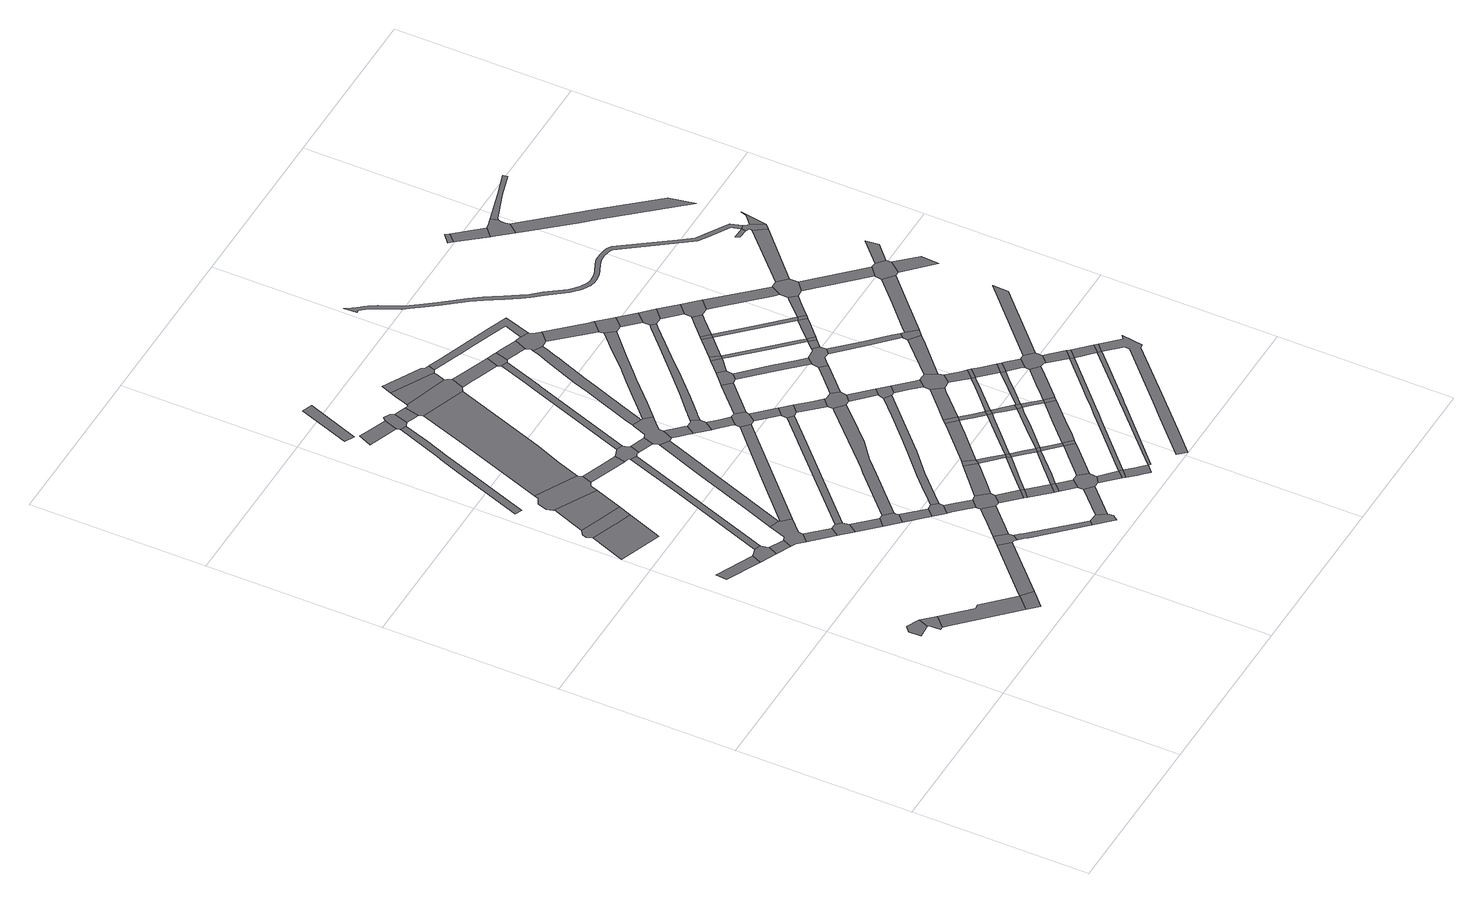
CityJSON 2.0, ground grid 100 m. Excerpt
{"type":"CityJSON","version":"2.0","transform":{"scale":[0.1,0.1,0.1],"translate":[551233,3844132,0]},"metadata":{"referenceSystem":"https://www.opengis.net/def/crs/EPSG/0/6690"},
"CityObjects":{
"road1":{"type":"Road","attributes":{"RoadStructureAttribute.sectionType":"1"},"geometry":[{"type":"MultiSurface","lod":"1","boundaries":[[[0,1,2,3,4]]]}]},
"road2":{"type":"Road","geometry":[{"type":"MultiSurface","lod":"1","boundaries":[[[4,3,5,6,7,8,9]]]}]},
"road3":{"type":"Road","attributes":{"RoadStructureAttribute.sectionType":"1"},"geometry":[{"type":"MultiSurface","lod":"1","boundaries":[[[10,11,9,8,12,13,14]]]}]},
"road4":{"type":"Road","attributes":{"RoadStructureAttribute.sectionType":"1"},"geometry":[{"type":"MultiSurface","lod":"1","boundaries":[[[15,16,17,18,19]]]}]},
"road5":{"type":"Road","geometry":[{"type":"MultiSurface","lod":"1","boundaries":[[[14,13,20,21,22]]]}]},
"road6":{"type":"Road","attributes":{"RoadStructureAttribute.sectionType":"1"},"geometry":[{"type":"MultiSurface","lod":"1","boundaries":[[[23,24,25,26,27,28,29,30]]]}]},
"road7":{"type":"Road","geometry":[{"type":"MultiSurface","lod":"1","boundaries":[[[31,32,33,19,18,34,35,36,37,38]]]}]},
"road8":{"type":"Road","attributes":{"RoadStructureAttribute.sectionType":"1"},"geometry":[{"type":"MultiSurface","lod":"1","boundaries":[[[35,34,39,40]]]}]},
"road9":{"type":"Road","geometry":[{"type":"MultiSurface","lod":"1","boundaries":[[[41,42,43,44,45,46,47,25,24,23,30,48]]]}]},
"road10":{"type":"Road","attributes":{"RoadStructureAttribute.sectionType":"1"},"geometry":[{"type":"MultiSurface","lod":"1","boundaries":[[[49,50,51,14,22,52,53]]]}]},
"road11":{"type":"Road","attributes":{"RoadStructureAttribute.sectionType":"1"},"geometry":[{"type":"MultiSurface","lod":"1","boundaries":[[[54,55,43,42,41,48,56]]]}]},
"road12":{"type":"Road","geometry":[{"type":"MultiSurface","lod":"1","boundaries":[[[57,58,40,39,59,60,61,62,63,64,65,66]]]}]},
"road13":{"type":"Road","attributes":{"RoadStructureAttribute.sectionType":"1"},"geometry":[{"type":"MultiSurface","lod":"1","boundaries":[[[61,60,67,68,69]]]}]},
"road14":{"type":"Road","geometry":[{"type":"MultiSurface","lod":"1","boundaries":[[[70,69,68,71,72,73,74,75]]]}]},
"road15":{"type":"Road","geometry":[{"type":"MultiSurface","lod":"1","boundaries":[[[76,77,78,79,80,81,54,56,82,83,84,85]]]}]},
"road16":{"type":"Road","attributes":{"RoadStructureAttribute.sectionType":"1"},"geometry":[{"type":"MultiSurface","lod":"1","boundaries":[[[72,71,86,87]]]}]},
"road17":{"type":"Road","attributes":{"RoadStructureAttribute.sectionType":"1"},"geometry":[{"type":"MultiSurface","lod":"1","boundaries":[[[88,89,31,38,90,91]]]}]},
"road18":{"type":"Road","geometry":[{"type":"MultiSurface","lod":"1","boundaries":[[[92,49,53,93,94,95,96,97]]]}]},
"road19":{"type":"Road","attributes":{"RoadStructureAttribute.sectionType":"1"},"geometry":[{"type":"MultiSurface","lod":"1","boundaries":[[[98,99,100,101,102,103,104,105,106,107]]]}]},
"road20":{"type":"Road","geometry":[{"type":"MultiSurface","lod":"1","boundaries":[[[87,86,108,109,110,111,112]]]}]},
"road21":{"type":"Road","attributes":{"RoadStructureAttribute.sectionType":"1"},"geometry":[{"type":"MultiSurface","lod":"1","boundaries":[[[109,108,113,114]]]}]},
"road22":{"type":"Road","attributes":{"RoadStructureAttribute.sectionType":"1"},"geometry":[{"type":"MultiSurface","lod":"1","boundaries":[[[115,116,117,95,94,118,119,120,121,122]]]}]},
"road23":{"type":"Road","attributes":{"RoadStructureAttribute.sectionType":"1"},"geometry":[{"type":"MultiSurface","lod":"1","boundaries":[[[123,124,125,92,97,126,127]]]}]},
"road24":{"type":"Road","attributes":{"RoadStructureAttribute.sectionType":"1"},"geometry":[{"type":"MultiSurface","lod":"1","boundaries":[[[128,84,83,129,130,131]]]}]},
"road25":{"type":"Road","attributes":{"RoadStructureAttribute.sectionType":"1"},"geometry":[{"type":"MultiSurface","lod":"1","boundaries":[[[132,133,134,135,57,66,136,137,138,139]]]}]},
"road26":{"type":"Road","geometry":[{"type":"MultiSurface","lod":"1","boundaries":[[[140,114,113,141,142,143,144]]]}]},
"road27":{"type":"Road","attributes":{"RoadStructureAttribute.sectionType":"1"},"geometry":[{"type":"MultiSurface","lod":"1","boundaries":[[[145,146,147,148,149]]]}]},
"road28":{"type":"Road","attributes":{"RoadStructureAttribute.sectionType":"1"},"geometry":[{"type":"MultiSurface","lod":"1","boundaries":[[[150,151,143,142,152,153,154,155]]]}]},
"road29":{"type":"Road","attributes":{"RoadStructureAttribute.sectionType":"1"},"geometry":[{"type":"MultiSurface","lod":"1","boundaries":[[[156,157,158,159,160,161]]]}]},
"road30":{"type":"Road","geometry":[{"type":"MultiSurface","lod":"1","boundaries":[[[162,163,164,165,76,85,166,167,168,169]]]}]},
"road31":{"type":"Road","geometry":[{"type":"MultiSurface","lod":"1","boundaries":[[[122,121,170,171,172,173]]]}]},
"road32":{"type":"Road","geometry":[{"type":"MultiSurface","lod":"1","boundaries":[[[174,155,154,175,123,127,176,177,178,179]]]}]},
"road33":{"type":"Road","attributes":{"RoadStructureAttribute.sectionType":"1"},"geometry":[{"type":"MultiSurface","lod":"1","boundaries":[[[180,181,65,64,182,183,184]]]}]},
"road34":{"type":"Road","geometry":[{"type":"MultiSurface","lod":"1","boundaries":[[[185,186,187,131,130,188,189,190,191,88,91,192,193,194,195,196,197,198,199]]]}]},
"road35":{"type":"Road","geometry":[{"type":"MultiSurface","lod":"1","boundaries":[[[200,201,149,148,202,98,107,203,204,205,206]]]}]},
"road36":{"type":"Road","attributes":{"RoadStructureAttribute.sectionType":"1"},"geometry":[{"type":"MultiSurface","lod":"1","boundaries":[[[177,176,207,208,209]]]}]},
"road37":{"type":"Road","attributes":{"RoadStructureAttribute.sectionType":"1"},"geometry":[{"type":"MultiSurface","lod":"1","boundaries":[[[210,211,212,75,74,213,214]]]}]},
"road38":{"type":"Road","attributes":{"RoadStructureAttribute.sectionType":"1"},"geometry":[{"type":"MultiSurface","lod":"1","boundaries":[[[196,195,215,216]]]}]},
"road39":{"type":"Road","geometry":[{"type":"MultiSurface","lod":"1","boundaries":[[[209,208,207,217,218,219]]]}]},
"road40":{"type":"Road","attributes":{"RoadStructureAttribute.sectionType":"1"},"geometry":[{"type":"MultiSurface","lod":"1","boundaries":[[[205,204,220,221,222]]]}]},
"road41":{"type":"Road","attributes":{"RoadStructureAttribute.sectionType":"1"},"geometry":[{"type":"MultiSurface","lod":"1","boundaries":[[[223,173,172,224]]]}]},
"road42":{"type":"Road","attributes":{"RoadStructureAttribute.sectionType":"1"},"geometry":[{"type":"MultiSurface","lod":"1","boundaries":[[[219,218,217,225,226,227]]]}]},
"road43":{"type":"Road","attributes":{"RoadStructureAttribute.sectionType":"1"},"geometry":[{"type":"MultiSurface","lod":"1","boundaries":[[[228,174,179,229,230,231,232]]]}]},
"road44":{"type":"Road","geometry":[{"type":"MultiSurface","lod":"1","boundaries":[[[227,226,225,233,234,235]]]}]},
"road45":{"type":"Road","attributes":{"RoadStructureAttribute.sectionType":"1"},"geometry":[{"type":"MultiSurface","lod":"1","boundaries":[[[236,235,234,233,237,238]]]}]},
"road46":{"type":"Road","attributes":{"RoadStructureAttribute.sectionType":"1"},"geometry":[{"type":"MultiSurface","lod":"1","boundaries":[[[239,240,241,242,243,112,111,244,245,246,247,248]]]}]},
"road47":{"type":"Road","geometry":[{"type":"MultiSurface","lod":"1","boundaries":[[[249,250,251,252,253,216,215,254,132,139,255,256,257,258,259,260,261,262,263]]]}]},
"road48":{"type":"Road","attributes":{"RoadStructureAttribute.sectionType":"1"},"geometry":[{"type":"MultiSurface","lod":"1","boundaries":[[[264,265,266,257,256,267,268,269,270,271]]]}]},
"road49":{"type":"Road","attributes":{"RoadStructureAttribute.sectionType":"1"},"geometry":[{"type":"MultiSurface","lod":"1","boundaries":[[[272,273,274,209,219,275,276,277]]]}]},
"road50":{"type":"Road","geometry":[{"type":"MultiSurface","lod":"1","boundaries":[[[278,279,238,237,223,224,280,281,282,283,284,285,286]]]}]},
"road51":{"type":"Road","geometry":[{"type":"MultiSurface","lod":"1","boundaries":[[[287,288,222,221,162,169,289,290,291,292,293,294]]]}]},
"road52":{"type":"Road","geometry":[{"type":"MultiSurface","lod":"1","boundaries":[[[295,228,232,296]]]}]},
"road53":{"type":"Road","geometry":[{"type":"MultiSurface","lod":"1","boundaries":[[[297,298,299,271,270,300,301,302,303,304,305]]]}]},
"road54":{"type":"Road","attributes":{"RoadStructureAttribute.sectionType":"1"},"geometry":[{"type":"MultiSurface","lod":"1","boundaries":[[[283,282,306,307,308]]]}]},
"road55":{"type":"Road","attributes":{"RoadStructureAttribute.sectionType":"1"},"geometry":[{"type":"MultiSurface","lod":"1","boundaries":[[[309,310,311,312,227,235,313,314,315,316]]]}]},
"road56":{"type":"Road","attributes":{"RoadStructureAttribute.sectionType":"1"},"geometry":[{"type":"MultiSurface","lod":"1","boundaries":[[[317,318,319,320,321,322,323,140,144,324,325,326,327,328,329]]]}]},
"road57":{"type":"Road","attributes":{"RoadStructureAttribute.sectionType":"1"},"geometry":[{"type":"MultiSurface","lod":"1","boundaries":[[[330,331,332,287,294,333,334,335]]]}]},
"road58":{"type":"Road","attributes":{"RoadStructureAttribute.sectionType":"1"},"geometry":[{"type":"MultiSurface","lod":"1","boundaries":[[[336,337,338,185,199,339,340,341]]]}]},
"road59":{"type":"Road","attributes":{"RoadStructureAttribute.sectionType":"1"},"geometry":[{"type":"MultiSurface","lod":"1","boundaries":[[[342,296,232,343,344,272,345]]]}]},
"road60":{"type":"Road","attributes":{"RoadStructureAttribute.sectionType":"1"},"geometry":[{"type":"MultiSurface","lod":"1","boundaries":[[[346,302,301,347,348,349,350]]]}]},
"road61":{"type":"Road","geometry":[{"type":"MultiSurface","lod":"1","boundaries":[[[308,307,351,352]]]}]},
"road62":{"type":"Road","geometry":[{"type":"MultiSurface","lod":"1","boundaries":[[[345,272,277,353]]]}]},
"road63":{"type":"Road","geometry":[{"type":"MultiSurface","lod":"1","boundaries":[[[354,330,335,355,356,357,358]]]}]},
"road64":{"type":"Road","attributes":{"RoadStructureAttribute.sectionType":"1"},"geometry":[{"type":"MultiSurface","lod":"1","boundaries":[[[359,360,352,351,361,362,363,364]]]}]},
"road65":{"type":"Road","geometry":[{"type":"MultiSurface","lod":"1","boundaries":[[[350,349,365,180,184,366,367,368,369]]]}]},
"road66":{"type":"Road","attributes":{"RoadStructureAttribute.sectionType":"1"},"geometry":[{"type":"MultiSurface","lod":"1","boundaries":[[[370,371,372,373,278,286,374,375]]]}]},
"road67":{"type":"Road","attributes":{"RoadStructureAttribute.sectionType":"1"},"geometry":[{"type":"MultiSurface","lod":"1","boundaries":[[[376,353,277,377,309,378]]]}]},
"road68":{"type":"Road","attributes":{"RoadStructureAttribute.sectionType":"1"},"geometry":[{"type":"MultiSurface","lod":"1","boundaries":[[[379,380,381,295,296,382,383,384]]]}]},
"road69":{"type":"Road","geometry":[{"type":"MultiSurface","lod":"1","boundaries":[[[378,309,316,385]]]}]},
"road70":{"type":"Road","attributes":{"RoadStructureAttribute.sectionType":"1"},"geometry":[{"type":"MultiSurface","lod":"1","boundaries":[[[367,366,386,387,388]]]}]},
"road71":{"type":"Road","attributes":{"RoadStructureAttribute.sectionType":"1"},"geometry":[{"type":"MultiSurface","lod":"1","boundaries":[[[389,385,316,390,370,391]]]}]},
"road72":{"type":"Road","attributes":{"RoadStructureAttribute.sectionType":"1"},"geometry":[{"type":"MultiSurface","lod":"1","boundaries":[[[392,393,291,290,394,395,396,397,398]]]}]},
"road73":{"type":"Road","attributes":{"RoadStructureAttribute.sectionType":"1"},"geometry":[{"type":"MultiSurface","lod":"1","boundaries":[[[399,400,401,402,403,404,405,249,263,406,407,408,409,410,411,412,413]]]}]},
"road74":{"type":"Road","geometry":[{"type":"MultiSurface","lod":"1","boundaries":[[[414,388,387,210,214,415,416]]]}]},
"road75":{"type":"Road","geometry":[{"type":"MultiSurface","lod":"1","boundaries":[[[391,370,375,417]]]}]},
"road76":{"type":"Road","attributes":{"RoadStructureAttribute.sectionType":"1"},"geometry":[{"type":"MultiSurface","lod":"1","boundaries":[[[418,419,345,353,420,421,422,423]]]}]},
"road77":{"type":"Road","attributes":{"RoadStructureAttribute.sectionType":"1"},"geometry":[{"type":"MultiSurface","lod":"1","boundaries":[[[424,369,368,425,426]]]}]},
"road78":{"type":"Road","attributes":{"RoadStructureAttribute.sectionType":"1"},"geometry":[{"type":"MultiSurface","lod":"1","boundaries":[[[427,416,415,428,429,430]]]}]},
"road79":{"type":"Road","geometry":[{"type":"MultiSurface","lod":"1","boundaries":[[[431,379,384,432]]]}]},
"road80":{"type":"Road","attributes":{"RoadStructureAttribute.sectionType":"1"},"geometry":[{"type":"MultiSurface","lod":"1","boundaries":[[[433,434,435,378,385,436,437,438]]]}]},
"road81":{"type":"Road","geometry":[{"type":"MultiSurface","lod":"1","boundaries":[[[439,440,398,397,336,341,441,442]]]}]},
"road82":{"type":"Road","attributes":{"RoadStructureAttribute.sectionType":"1"},"geometry":[{"type":"MultiSurface","lod":"1","boundaries":[[[443,444,445,446,447,448,449,450,451,262,261,452,453,454,455,456,457,458,459]]]}]},
"road83":{"type":"Road","geometry":[{"type":"MultiSurface","lod":"1","boundaries":[[[460,430,429,239,248,461,462,463,464,465]]]}]},
"road84":{"type":"Road","attributes":{"RoadStructureAttribute.sectionType":"1"},"geometry":[{"type":"MultiSurface","lod":"1","boundaries":[[[466,432,384,467,418,468]]]}]},
"road85":{"type":"Road","attributes":{"RoadStructureAttribute.sectionType":"1"},"geometry":[{"type":"MultiSurface","lod":"1","boundaries":[[[469,470,391,417,471,472,473,474]]]}]},
"road86":{"type":"Road","geometry":[{"type":"MultiSurface","lod":"1","boundaries":[[[468,418,423,475,476]]]}]},
"road87":{"type":"Road","attributes":{"RoadStructureAttribute.sectionType":"1"},"geometry":[{"type":"MultiSurface","lod":"1","boundaries":[[[477,478,479,480,481,482,483,484,485,486,297,305,487,488,489,490,491,492,493,494,495]]]}]},
"road88":{"type":"Road","attributes":{"RoadStructureAttribute.sectionType":"1"},"geometry":[{"type":"MultiSurface","lod":"1","boundaries":[[[496,497,498,499,500,501,356,355,502,503,504,505,506,507,508,509,510]]]}]},
"road89":{"type":"Road","geometry":[{"type":"MultiSurface","lod":"1","boundaries":[[[511,512,424,426,513,514,515]]]}]},
"road90":{"type":"Road","attributes":{"RoadStructureAttribute.sectionType":"1"},"geometry":[{"type":"MultiSurface","lod":"1","boundaries":[[[463,462,516,517]]]}]},
"road91":{"type":"Road","attributes":{"RoadStructureAttribute.sectionType":"1"},"geometry":[{"type":"MultiSurface","lod":"1","boundaries":[[[518,442,441,519,520,521,522,523]]]}]},
"road92":{"type":"Road","attributes":{"RoadStructureAttribute.sectionType":"1"},"geometry":[{"type":"MultiSurface","lod":"1","boundaries":[[[524,525,431,432,526,527]]]}]},
"road93":{"type":"Road","attributes":{"RoadStructureAttribute.sectionType":"1"},"geometry":[{"type":"MultiSurface","lod":"1","boundaries":[[[528,475,423,529,433,530]]]}]},
"road94":{"type":"Road","geometry":[{"type":"MultiSurface","lod":"1","boundaries":[[[517,516,317,329,531,532]]]}]},
"road95":{"type":"Road","geometry":[{"type":"MultiSurface","lod":"1","boundaries":[[[530,433,438,533,534]]]}]},
"road96":{"type":"Road","attributes":{"RoadStructureAttribute.sectionType":"1"},"geometry":[{"type":"MultiSurface","lod":"1","boundaries":[[[535,536,537,538,539,540,308,352,541,542,543,544,545,546]]]}]},
"road97":{"type":"Road","attributes":{"RoadStructureAttribute.sectionType":"1"},"geometry":[{"type":"MultiSurface","lod":"1","boundaries":[[[547,511,515,548]]]}]},
"road98":{"type":"Road","attributes":{"RoadStructureAttribute.sectionType":"1"},"geometry":[{"type":"MultiSurface","lod":"1","boundaries":[[[549,550,465,464,551,552]]]}]},
"road99":{"type":"Road","attributes":{"RoadStructureAttribute.sectionType":"1"},"geometry":[{"type":"MultiSurface","lod":"1","boundaries":[[[553,533,438,554,469,555]]]}]},
"road100":{"type":"Road","geometry":[{"type":"MultiSurface","lod":"1","boundaries":[[[556,523,522,557,399,413,558,559,560,561,562,510,509]]]}]},
"road101":{"type":"Road","attributes":{"RoadStructureAttribute.sectionType":"1"},"geometry":[{"type":"MultiSurface","lod":"1","boundaries":[[[563,564,532,531,565,566,567]]]}]},
"road102":{"type":"Road","attributes":{"RoadStructureAttribute.sectionType":"1"},"geometry":[{"type":"MultiSurface","lod":"1","boundaries":[[[568,569,514,513,570,571,572]]]}]},
"road103":{"type":"Road","attributes":{"RoadStructureAttribute.sectionType":"1"},"geometry":[{"type":"MultiSurface","lod":"1","boundaries":[[[573,574,575,476,475,576,577,578,579]]]}]},
"road104":{"type":"Road","geometry":[{"type":"MultiSurface","lod":"1","boundaries":[[[580,547,548,581]]]}]},
"road105":{"type":"Road","geometry":[{"type":"MultiSurface","lod":"1","boundaries":[[[555,469,474,582]]]}]},
"road106":{"type":"Road","attributes":{"RoadStructureAttribute.sectionType":"1"},"geometry":[{"type":"MultiSurface","lod":"1","boundaries":[[[583,584,585,586,587,364,588,589,590,591,592,593]]]}]},
"road107":{"type":"Road","geometry":[{"type":"MultiSurface","lod":"1","boundaries":[[[594,595,567,566,524,527,596,597,598]]]}]},
"road108":{"type":"Road","attributes":{"RoadStructureAttribute.sectionType":"1"},"geometry":[{"type":"MultiSurface","lod":"1","boundaries":[[[599,600,601,534,533,602,603,604]]]}]},
"road109":{"type":"Road","attributes":{"RoadStructureAttribute.sectionType":"1"},"geometry":[{"type":"MultiSurface","lod":"1","boundaries":[[[605,560,559,606,607]]]}]},
"road110":{"type":"Road","attributes":{"RoadStructureAttribute.sectionType":"1"},"geometry":[{"type":"MultiSurface","lod":"1","boundaries":[[[608,609,580,581,610,611]]]}]},
"road111":{"type":"Road","attributes":{"RoadStructureAttribute.sectionType":"1"},"geometry":[{"type":"MultiSurface","lod":"1","boundaries":[[[612,597,596,613,573,614]]]}]},
"road112":{"type":"Road","geometry":[{"type":"MultiSurface","lod":"1","boundaries":[[[615,616,572,571,549,552,617,618,619,620,621]]]}]},
"road113":{"type":"Road","attributes":{"RoadStructureAttribute.sectionType":"1"},"geometry":[{"type":"MultiSurface","lod":"1","boundaries":[[[622,623,581,548,624,625,626,627,628]]]}]},
"road114":{"type":"Road","attributes":{"RoadStructureAttribute.sectionType":"1"},"geometry":[{"type":"MultiSurface","lod":"1","boundaries":[[[629,630,631,632,633,555,582,634,635,636,637]]]}]},
"road115":{"type":"Road","geometry":[{"type":"MultiSurface","lod":"1","boundaries":[[[614,573,579,638]]]}]},
"road116":{"type":"Road","attributes":{"RoadStructureAttribute.sectionType":"1"},"geometry":[{"type":"MultiSurface","lod":"1","boundaries":[[[639,640,641,642,643,644,645,593,646,647,648,649,650,651]]]}]},
"road117":{"type":"Road","geometry":[{"type":"MultiSurface","lod":"1","boundaries":[[[652,608,611,653]]]}]},
"road118":{"type":"Road","geometry":[{"type":"MultiSurface","lod":"1","boundaries":[[[654,607,606,443,459,655,656,657]]]}]},
"road119":{"type":"Road","attributes":{"RoadStructureAttribute.sectionType":"1"},"geometry":[{"type":"MultiSurface","lod":"1","boundaries":[[[658,638,579,659,599,660]]]}]},
"road120":{"type":"Road","attributes":{"RoadStructureAttribute.sectionType":"1"},"geometry":[{"type":"MultiSurface","lod":"1","boundaries":[[[627,615,621,661]]]}]},
"road121":{"type":"Road","geometry":[{"type":"MultiSurface","lod":"1","boundaries":[[[660,599,604,662]]]}]},
"road122":{"type":"Road","attributes":{"RoadStructureAttribute.sectionType":"1"},"geometry":[{"type":"MultiSurface","lod":"1","boundaries":[[[657,656,663,664]]]}]},
"road123":{"type":"Road","attributes":{"RoadStructureAttribute.sectionType":"1"},"geometry":[{"type":"MultiSurface","lod":"1","boundaries":[[[665,666,594,598,667,668,669]]]}]},
"road124":{"type":"Road","attributes":{"RoadStructureAttribute.sectionType":"1"},"geometry":[{"type":"MultiSurface","lod":"1","boundaries":[[[670,671,672,652,653,673,674,675,676]]]}]},
"road125":{"type":"Road","attributes":{"RoadStructureAttribute.sectionType":"1"},"geometry":[{"type":"MultiSurface","lod":"1","boundaries":[[[677,662,604,678,679,680]]]}]},
"road126":{"type":"Road","geometry":[{"type":"MultiSurface","lod":"1","boundaries":[[[628,627,661,681]]]}]},
"road127":{"type":"Road","attributes":{"RoadStructureAttribute.sectionType":"1"},"geometry":[{"type":"MultiSurface","lod":"1","boundaries":[[[682,683,620,619,684,685,686,687]]]}]},
"road128":{"type":"Road","geometry":[{"type":"MultiSurface","lod":"1","boundaries":[[[664,663,477,495,688,689]]]}]},
"road129":{"type":"Road","attributes":{"RoadStructureAttribute.sectionType":"1"},"geometry":[{"type":"MultiSurface","lod":"1","boundaries":[[[690,653,611,691,692,693]]]}]},
"road130":{"type":"Road","geometry":[{"type":"MultiSurface","lod":"1","boundaries":[[[694,680,679,629,637,695,696,697,698]]]}]},
"road131":{"type":"Road","attributes":{"RoadStructureAttribute.sectionType":"1"},"geometry":[{"type":"MultiSurface","lod":"1","boundaries":[[[689,688,699,700]]]}]},
"road132":{"type":"Road","attributes":{"RoadStructureAttribute.sectionType":"1"},"geometry":[{"type":"MultiSurface","lod":"1","boundaries":[[[692,701,702,628,681,703,704,705]]]}]},
"road133":{"type":"Road","attributes":{"RoadStructureAttribute.sectionType":"1"},"geometry":[{"type":"MultiSurface","lod":"1","boundaries":[[[697,696,535,706]]]}]},
"road134":{"type":"Road","geometry":[{"type":"MultiSurface","lod":"1","boundaries":[[[707,700,699,708,670,676,709,710]]]}]},
"road135":{"type":"Road","geometry":[{"type":"MultiSurface","lod":"1","boundaries":[[[687,686,665,669,711,712]]]}]},
"road136":{"type":"Road","geometry":[{"type":"MultiSurface","lod":"1","boundaries":[[[706,535,546,713]]]}]},
"road137":{"type":"Road","geometry":[{"type":"MultiSurface","lod":"1","boundaries":[[[693,692,705,714]]]}]},
"road138":{"type":"Road","attributes":{"RoadStructureAttribute.sectionType":"1"},"geometry":[{"type":"MultiSurface","lod":"1","boundaries":[[[713,546,583,715]]]}]},
"road139":{"type":"Road","geometry":[{"type":"MultiSurface","lod":"1","boundaries":[[[715,583,593,645]]]}]},
"road140":{"type":"Road","attributes":{"RoadStructureAttribute.sectionType":"1"},"geometry":[{"type":"MultiSurface","lod":"1","boundaries":[[[716,717,718,693,714,719,720,721]]]}]},
"road141":{"type":"Road","attributes":{"RoadStructureAttribute.sectionType":"1"},"geometry":[{"type":"MultiSurface","lod":"1","boundaries":[[[722,723,710,709,724,725,726,727]]]}]},
"road142":{"type":"Road","attributes":{"RoadStructureAttribute.sectionType":"1"},"geometry":[{"type":"MultiSurface","lod":"1","boundaries":[[[728,729,730,731,732,733,734,735,736,737,738,739,740,741,742,743,744,745,746,747,748,749,750,751,752,753,754,755,756,757,758,759,760,761,762,763,764,765,766,767,768,769,770,771,772,773,774,775,776,777,778,779,780,781,782,783,784,785,786,787,788,789,790,791,792,793,794,795,796,797,798,799,800,801,802,803,804,805,806]]]}]},
"road143":{"type":"Road","attributes":{"RoadStructureAttribute.sectionType":"1"},"geometry":[{"type":"MultiSurface","lod":"1","boundaries":[[[807,808,694,698]]]}]},
"road144":{"type":"Road","attributes":{"RoadStructureAttribute.sectionType":"1"},"geometry":[{"type":"MultiSurface","lod":"1","boundaries":[[[809,810,811,712,711,812,813]]]}]},
"road145":{"type":"Road","geometry":[{"type":"MultiSurface","lod":"1","boundaries":[[[727,726,716,721,814,815,816,817]]]}]},
"road146":{"type":"Road","geometry":[{"type":"MultiSurface","lod":"1","boundaries":[[[818,819,820,821]]]}]},
"road147":{"type":"Road","attributes":{"RoadStructureAttribute.sectionType":"1"},"geometry":[{"type":"MultiSurface","lod":"1","boundaries":[[[821,820,822,823]]]}]},
"road148":{"type":"Road","attributes":{"RoadStructureAttribute.sectionType":"1"},"geometry":[{"type":"MultiSurface","lod":"1","boundaries":[[[815,814,824,825]]]}]},
"road149":{"type":"Road","geometry":[{"type":"MultiSurface","lod":"1","boundaries":[[[826,827,823,822,828,829,830,831,832,833]]]}]},
"road150":{"type":"Road","geometry":[{"type":"MultiSurface","lod":"1","boundaries":[[[825,824,809,813,834,835,836,837]]]}]},
"road151":{"type":"Road","attributes":{"RoadStructureAttribute.sectionType":"1"},"geometry":[{"type":"MultiSurface","lod":"1","boundaries":[[[838,817,816,839]]]}]},
"road152":{"type":"Road","attributes":{"RoadStructureAttribute.sectionType":"1"},"geometry":[{"type":"MultiSurface","lod":"1","boundaries":[[[840,841,835,834]]]}]},
"road153":{"type":"Road","attributes":{"RoadStructureAttribute.sectionType":"1"},"geometry":[{"type":"MultiSurface","lod":"1","boundaries":[[[842,843,837,836]]]}]},
"road154":{"type":"Road","attributes":{"RoadStructureAttribute.sectionType":"1"},"geometry":[{"type":"MultiSurface","lod":"1","boundaries":[[[844,845,846,847,848,849,830,829]]]}]},
"road155":{"type":"Road","geometry":[{"type":"MultiSurface","lod":"1","boundaries":[[[850,851,852,805]]]}]},
"road156":{"type":"Road","attributes":{"RoadStructureAttribute.sectionType":"1"},"geometry":[{"type":"MultiSurface","lod":"1","boundaries":[[[853,854,855,856,857,826,833]]]}]},
"road157":{"type":"Road","geometry":[{"type":"MultiSurface","lod":"1","boundaries":[[[858,806,805,852,859,860,861,838,839,862,863]]]}]},
"road158":{"type":"Road","attributes":{"RoadStructureAttribute.sectionType":"1"},"geometry":[{"type":"MultiSurface","lod":"1","boundaries":[[[864,865,863,862]]]}]}
},
"vertices":[
[223,663,0],[190,635,0],[193,565,0],[269,570,0],[294,628,0],
[277,560,0],[280,520,0],[281,499,0],[297,500,0],[359,561,0],
[529,417,0],[500,416,0],[320,477,0],[608,188,0],[684,261,0],
[124,1690,0],[118,1628,0],[298,1542,0],[310,1536,0],[335,1592,0],
[664,130,0],[738,202,0],[748,212,0],
[226,2313,0],[225,2314,0],[84,2366,0],[11,2175,0],[9,2167,0],[248,2079,0],[255,2097,0],[322,2278,0],
[382,1606,0],[382,1604,0],[353,1596,0],[402,1493,0],[427,1547,0],[424,1567,0],[419,1593,0],[419,1594,0],
[485,1455,0],[509,1508,0],
[214,2404,0],[212,2405,0],[108,2443,0],[90,2431,0],[79,2424,0],[71,2398,0],[73,2395,0],[350,2354,0],
[968,534,0],[925,493,0],[723,299,0],[1014,470,0],[1023,478,0],
[182,2635,0],[175,2618,0],[408,2512,0],
[568,1613,0],[532,1515,0],[514,1441,0],[552,1401,0],[596,1443,0],[596,1458,0],[597,1470,0],[672,1542,0],[628,1587,0],[623,1593,0],
[586,1365,0],[665,1284,0],[700,1335,0],
[724,1333,0],[730,1217,0],[765,1268,0],[764,1283,0],[762,1305,0],[734,1332,0],
[229,2772,0],[224,2759,0],[220,2747,0],[185,2729,0],[164,2673,0],[178,2637,0],[424,2555,0],[448,2567,0],[470,2625,0],[460,2650,0],
[832,1112,0],[876,1154,0],
[694,2468,0],[579,2143,0],[580,2038,0],[728,2452,0],
[1018,583,0],[1038,478,0],[1050,465,0],[1072,498,0],[1072,526,0],[1072,527,0],
[360,3599,0],[265,3343,0],[255,3317,0],[207,3191,0],[62,2797,0],[101,2780,0],[274,3253,0],[292,3303,0],[342,3438,0],[394,3584,0],
[902,1039,0],[947,1082,0],[945,1097,0],[944,1109,0],[903,1154,0],
[1010,928,0],[1053,969,0],
[1103,466,0],[1098,472,0],[1079,492,0],[1075,440,0],[1089,425,0],[1093,421,0],[1324,181,0],[1348,204,0],
[1172,733,0],[1129,691,0],[1096,659,0],[1115,568,0],[1228,677,0],
[574,2586,0],[575,2520,0],[663,2488,0],[678,2548,0],
[854,2388,0],[747,2102,0],[624,1768,0],[584,1655,0],[667,1714,0],[811,2103,0],[851,2209,0],[905,2357,0],
[1083,971,0],[1018,919,0],[1066,871,0],[1109,913,0],[1112,942,0],
[272,3739,0],[221,3759,0],[188,3682,0],[352,3621,0],[381,3699,0],
[1148,873,0],[1128,893,0],[1085,852,0],[1140,795,0],[1172,763,0],[1215,802,0],
[258,4100,0],[215,3985,0],[150,3808,0],[203,3781,0],[244,3889,0],[315,4079,0],
[504,3544,0],[504,3542,0],[415,3294,0],[388,3218,0],[507,2780,0],[571,2938,0],[665,3201,0],[755,3453,0],
[1414,88,0],[1436,120,0],[1433,152,0],[1398,199,0],
[1244,805,0],[1172,746,0],[1256,675,0],[1295,718,0],[1296,724,0],[1300,743,0],
[1161,2091,0],[890,1836,0],[1195,2043,0],[1197,2045,0],[1203,2051,0],
[727,2564,0],[726,2564,0],[698,2554,0],[680,2482,0],[692,2478,0],[695,2472,0],[695,2470,0],[730,2453,0],[733,2455,0],[742,2461,0],[756,2456,0],[777,2513,0],[773,2514,0],[769,2526,0],[762,2551,0],
[399,3715,0],[397,3713,0],[360,3601,0],[396,3585,0],[420,3595,0],[446,3677,0],[435,3698,0],
[1345,580,0],[1369,603,0],[1389,622,0],
[1331,1913,0],[1206,1792,0],[1193,1779,0],[1206,1737,0],[1359,1886,0],
[846,2423,0],[865,2481,0],
[1358,566,0],[1380,587,0],[1401,607,0],
[470,3577,0],[493,3568,0],[514,3653,0],
[1541,341,0],[1586,303,0],
[1453,464,0],[1463,473,0],[1497,505,0],
[1418,959,0],[1311,754,0],[1332,773,0],[1437,872,0],[1468,902,0],
[1470,446,0],[1479,454,0],[1515,488,0],
[1527,475,0],[1539,373,0],[1581,421,0],
[1500,1740,0],[1492,1731,0],[1204,1445,0],[1167,1409,0],[1143,1386,0],[1163,1322,0],[1247,1404,0],[1348,1486,0],[1485,1624,0],[1553,1693,0],
[924,2578,0],[920,2567,0],[892,2491,0],[885,2488,0],[866,2482,0],[858,2399,0],[917,2359,0],[928,2361,0],[957,2420,0],[956,2446,0],[957,2447,0],[992,2481,0],[1025,2513,0],[988,2553,0],[980,2557,0],
[1035,2339,0],[992,2383,0],[981,2395,0],[928,2360,0],[948,2340,0],[991,2296,0],[1009,2278,0],[1044,2329,0],
[1574,796,0],[1480,708,0],[1456,685,0],[1463,663,0],[1495,692,0],[1587,776,0],
[1618,421,0],[1590,421,0],[1587,304,0],[1615,301,0],[1617,301,0],[1657,329,0],[1654,332,0],[1656,345,0],[1661,372,0],
[536,3654,0],[532,3646,0],[779,3467,0],[782,3466,0],[812,3540,0],[810,3543,0],[798,3562,0],[789,3575,0],
[1444,982,0],[1486,925,0],
[1089,2337,0],[1080,2328,0],[1077,2326,0],[1048,2238,0],[1077,2208,0],[1112,2260,0],[1113,2272,0],[1114,2290,0],[1115,2296,0],
[1660,256,0],[1704,209,0],[1745,248,0],
[1683,679,0],[1591,593,0],[1559,563,0],[1512,519,0],[1521,494,0],[1565,536,0],[1607,577,0],[1696,665,0],
[1684,1547,0],[1587,1453,0],[1467,1338,0],[1365,1241,0],[1251,1137,0],[1159,1046,0],[1144,1031,0],[1158,987,0],[1280,1106,0],[1408,1219,0],[1462,1272,0],[1594,1400,0],[1720,1522,0],
[580,3768,0],[563,3723,0],[546,3672,0],[808,3626,0],[810,3633,0],[814,3643,0],
[1016,3367,0],[955,3195,0],[935,3141,0],[971,3128,0],[973,3135,0],[1052,3353,0],
[1540,868,0],[1520,850,0],[1570,801,0],[1592,813,0],
[1168,2203,0],[1090,2195,0],[1157,2128,0],[1165,2120,0],[1205,2165,0],
[1718,194,0],[1760,233,0],
[1604,796,0],
[602,3830,0],[831,3653,0],[845,3691,0],[821,3700,0],[812,3717,0],
[1832,156,0],[1801,189,0],[1759,150,0],[1781,128,0],[1809,97,0],[1851,136,0],
[1163,2106,0],[1231,2051,0],[1269,2097,0],[1274,2118,0],[1233,2162,0],
[1784,580,0],[1760,558,0],[1728,527,0],[1652,454,0],[1810,518,0],[1828,535,0],
[1653,747,0],[1634,729,0],[1703,697,0],
[1659,1188,0],[1626,1156,0],[1453,990,0],[1637,1066,0],[1694,1119,0],[1711,1135,0],
[1718,682,0],
[1331,1948,0],[1333,1946,0],[1375,1985,0],
[1758,639,0],[1740,622,0],[1799,596,0],
[1006,3467,0],[848,3527,0],[852,3442,0],[881,3431,0],[964,3402,0],[1006,3387,0],[1033,3457,0],
[1189,3277,0],[1175,3240,0],[1148,3174,0],[1073,2981,0],[1040,2892,0],[1024,2850,0],[938,2615,0],[1064,2784,0],[1094,2868,0],[1130,2960,0],[1177,3083,0],[1199,3139,0],[1210,3169,0],[1227,3216,0],[1240,3249,0],
[1385,1975,0],[1386,1889,0],[1428,1929,0],
[1843,550,0],
[1812,1028,0],[1701,920,0],[1625,816,0],[1717,903,0],[1808,988,0],[1832,1011,0],
[1395,2318,0],[1436,2273,0],[1437,2274,0],
[1499,1853,0],[1494,1775,0],[1497,1772,0],[1540,1810,0],
[1678,1207,0],[1731,1152,0],
[1921,914,0],[1812,806,0],[1710,704,0],[1829,789,0],[1916,874,0],[1943,899,0],
[1076,3441,0],[1061,3447,0],[1069,3363,0],[1089,3436,0],
[1470,3022,0],[1458,3010,0],[1396,2947,0],[1344,2895,0],[1267,2817,0],[1263,2814,0],[1200,2757,0],[1091,2653,0],[1079,2641,0],[1104,2589,0],[1238,2718,0],[1280,2759,0],[1305,2783,0],[1370,2843,0],[1428,2896,0],[1499,2961,0],[1508,2970,0],
[1547,1803,0],[1556,1693,0],[1580,1693,0],[1620,1726,0],[1625,1764,0],[1592,1803,0],
[1781,1100,0],[1761,1081,0],[1828,1050,0],
[2024,813,0],[1913,706,0],[1874,580,0],[1957,662,0],[2043,745,0],[2067,769,0],
[1850,1031,0],[1832,1046,0],
[1629,2843,0],[1627,2842,0],[1611,2826,0],[1523,2743,0],[1452,2675,0],[1341,2569,0],[1243,2475,0],[1139,2381,0],[1135,2378,0],[1124,2368,0],[1144,2324,0],[1147,2326,0],[1246,2417,0],[1355,2526,0],[1470,2640,0],[1542,2712,0],[1631,2801,0],[1647,2816,0],[1652,2821,0],
[1316,3425,0],[1345,3510,0],[1239,3549,0],[1040,3621,0],[963,3649,0],[926,3662,0],[973,3601,0],[995,3593,0],[1085,3561,0],[1274,3492,0],[1280,3490,0],[1290,3482,0],[1286,3472,0],[1251,3379,0],[1294,3360,0],
[1464,2384,0],[1415,2337,0],[1465,2277,0],[1497,2307,0],[1502,2345,0],
[1692,1582,0],[1727,1616,0],
[1113,3427,0],[1091,3354,0],[1125,3341,0],[1156,3330,0],[1184,3319,0],[1214,3389,0],
[1849,1371,0],[1739,1266,0],[1874,1294,0],[1892,1311,0],
[1897,983,0],[1876,963,0],[1940,940,0],
[1742,1522,0],[1781,1560,0],
[1961,917,0],[1945,934,0],
[2379,854,0],[2217,699,0],[2165,650,0],[2111,597,0],[2061,550,0],[2005,496,0],[2033,493,0],[2075,533,0],[2112,568,0],[2171,624,0],[2218,669,0],[2391,834,0],
[1532,2449,0],[1573,2405,0],
[1738,1945,0],[1675,1883,0],[1712,1849,0],[1773,1909,0],
[2001,874,0],[1983,857,0],[2041,830,0],
[1221,3387,0],[1195,3291,0],[1259,3251,0],[1278,3252,0],[1332,3304,0],[1304,3333,0],[1299,3345,0],
[1873,1464,0],[1818,1521,0],[1800,1463,0],[1853,1408,0],[1888,1449,0],
[1734,2068,0],[1640,2164,0],[1606,2131,0],[1745,1987,0],[1777,2025,0],
[2018,1225,0],[1969,1178,0],[1925,1136,0],[1941,1120,0],[1973,1152,0],[2012,1190,0],[2033,1210,0],
[1553,2469,0],[1586,2421,0],
[2085,786,0],
[2480,750,0],[2223,500,0],[2204,481,0],[2162,440,0],[1925,209,0],[1861,126,0],[1980,239,0],[2176,427,0],[2209,458,0],[2224,472,0],[2497,733,0],
[1935,1449,0],[1919,1449,0],[1937,1314,0],[1976,1360,0],[1971,1390,0],
[2126,1116,0],[2104,1094,0],[2035,1024,0],[2052,1006,0],[2100,1054,0],[2144,1096,0],
[1502,3126,0],[1467,3049,0],[1524,3104,0],
[1652,2564,0],[1641,2554,0],[1673,2503,0],[1692,2522,0],
[2035,1300,0],[1945,1305,0],[2064,1271,0],
[1843,2039,0],[1832,2028,0],[1788,1924,0],[1818,1953,0],[1850,1948,0],[1878,1974,0],[1875,2009,0],
[1877,2121,0],[1741,2261,0],[1597,2381,0],[1726,2246,0],[1823,2145,0],[1884,2081,0],[1901,2096,0],
[2212,995,0],[2208,990,0],[2109,895,0],[2097,884,0],[2069,856,0],[2101,802,0],[2125,825,0],[2211,909,0],[2258,955,0],
[2079,1256,0],
[2157,129,0],[2325,292,0],[2611,571,0],[2634,576,0],[2650,697,0],[2630,681,0],[2540,774,0],[2581,648,0],[2578,618,0],[2281,331,0],[2189,243,0],[1987,48,0],[2027,3,0],
[1667,2579,0],[1707,2537,0],
[1582,3043,0],[1530,2970,0],[1548,2970,0],[1602,3023,0],
[2114,1220,0],[2107,1135,0],[2172,1161,0],
[1916,2047,0],
[2190,1142,0],
[1631,2886,0],[1684,2938,0],
[2126,1641,0],[2099,1614,0],[2073,1486,0],[2141,1550,0],[2189,1596,0],
[1777,2685,0],[1759,2667,0],[1750,2658,0],[1786,2614,0],[1793,2621,0],[1808,2635,0],[1818,2645,0],
[2204,1129,0],[2207,1033,0],[2214,1025,0],[2262,1070,0],
[1933,2063,0],
[2122,1726,0],[2015,1834,0],[1990,1810,0],[2114,1687,0],[2128,1674,0],[2152,1695,0],
[1694,2819,0],[1751,2870,0],
[1863,2375,0],[1847,2360,0],[2000,2200,0],[2023,2210,0],
[2289,1070,0],[2283,953,0],[2291,944,0],[2335,986,0],[2334,1026,0],
[1783,2730,0],[1836,2780,0],
[1967,2165,0],[1911,2106,0],[1957,2086,0],[2006,2132,0],[2037,2161,0],
[2422,896,0],
[1888,2725,0],[1783,2690,0],[1863,2646,0],[1916,2695,0],
[2219,1625,0],[2168,1679,0],
[2438,879,0],
[2054,2177,0],
[2523,792,0],
[2132,2321,0],[2123,2312,0],[2044,2232,0],[2067,2190,0],[2133,2252,0],[2164,2281,0],
[2091,2509,0],[1966,2642,0],[1906,2601,0],[2110,2390,0],[2131,2368,0],[2166,2429,0],
[2497,2792,0],[2484,2834,0],[2361,2908,0],[2313,2938,0],[2275,2990,0],[2077,3265,0],[2062,3283,0],[2037,3300,0],[2014,3305,0],[1982,3309,0],[1939,3309,0],[1904,3296,0],[1865,3278,0],[1837,3268,0],[1810,3263,0],[1787,3262,0],[1765,3267,0],[1725,3289,0],[1679,3329,0],[1601,3433,0],[1555,3487,0],[1527,3527,0],[1484,3594,0],[1456,3644,0],[1431,3686,0],[1385,3746,0],[1289,3870,0],[1233,3944,0],[1205,3986,0],[1182,4021,0],[1159,4066,0],[1129,4126,0],[1122,4138,0],[1116,4148,0],[1106,4168,0],[1091,4188,0],[1068,4212,0],[1053,4232,0],[1032,4270,0],[1038,4195,0],[1048,4197,0],[1053,4195,0],[1073,4170,0],[1086,4153,0],[1096,4137,0],[1109,4115,0],[1137,4056,0],[1160,4008,0],[1185,3974,0],[1213,3931,0],[1269,3855,0],[1368,3731,0],[1408,3673,0],[1434,3631,0],[1464,3582,0],[1507,3512,0],[1538,3472,0],[1581,3418,0],[1662,3314,0],[1710,3269,0],[1755,3242,0],[1785,3237,0],[1813,3238,0],[1845,3243,0],[1875,3256,0],[1912,3271,0],[1945,3284,0],[1982,3284,0],[2010,3280,0],[2030,3277,0],[2047,3265,0],[2057,3250,0],[2255,2975,0],[2298,2918,0],[2348,2886,0],[2464,2819,0],[2474,2784,0],[2480,2764,0],[2504,2774,0],
[2679,1357,0],[2685,1449,0],
[2468,1964,0],[2334,1837,0],[2186,1696,0],[2388,1784,0],[2526,1915,0],
[2204,2284,0],[2259,2330,0],[2258,2380,0],[2206,2429,0],
[1757,4072,0],[1706,4029,0],[1725,4007,0],[1772,4052,0],
[1845,3861,0],[1898,3906,0],
[2475,2009,0],[2527,2052,0],
[1963,3921,0],[1918,3908,0],[1864,3838,0],[1930,3761,0],[1977,3819,0],[1971,3844,0],[1971,3867,0],[1976,3882,0],
[2553,1915,0],[2605,1981,0],[2602,2013,0],[2559,2050,0],
[2495,2712,0],[2539,2645,0],
[2705,1764,0],[2711,1867,0],
[2694,2097,0],[2685,2172,0],
[1953,3734,0],[2145,3511,0],[2210,3439,0],[2544,3055,0],[2515,3200,0],[2267,3487,0],
[2410,2766,0],[2422,2744,0],[2475,2739,0],
[1989,3892,0],[2153,3951,0],[2287,3990,0],[2282,4015,0],[2145,3973,0],
[2510,2760,0],[2487,2734,0],[2495,2730,0],[2498,2722,0],[2566,2670,0],[2527,2742,0],
[2591,2823,0],[2577,2790,0]
]}
